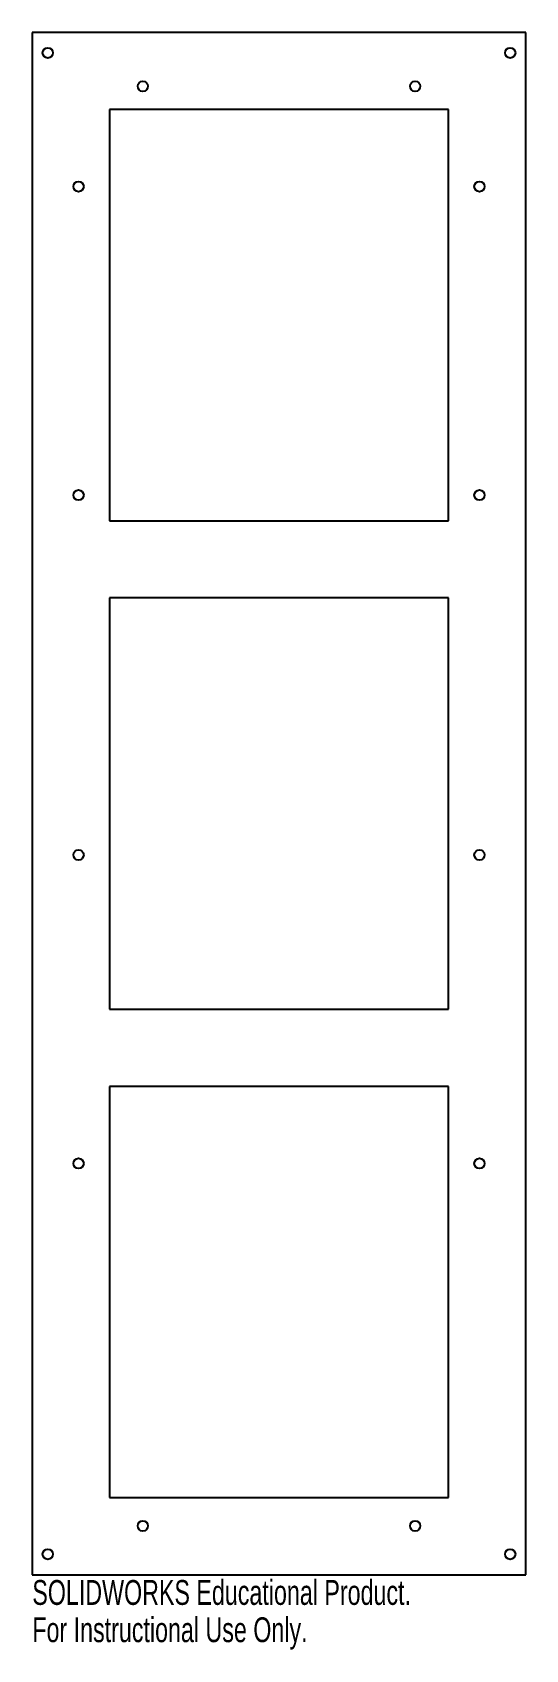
# Model space of a CAD drawing. Header units: millimetres. Extents: x -48 to 48, y -159 to 156.
import ezdxf

# ---------------------------------------------------------------- set-up
doc = ezdxf.new("R2010")
doc.units = ezdxf.units.MM
doc.styles.add('SLDTEXTSTYLE0', font='TXT', dxfattribs={"width": 0.7})

msp = doc.modelspace()

# ---------------------------------------------------------------- linework, layer by layer
at = {"color": 7, "linetype": 'Continuous', "lineweight": 25}
for p, q in [((-48, 156), (-48, -144)), ((48, 156), (-48, 156)), ((48, -144), (48, 156)), ((-33, 141), (-33, 61)), ((33, 141), (-33, 141)), ((33, 61), (33, 141)), ((-33, 61), (33, 61)), ((33, 46), (-33, 46)), ((-33, 46), (-33, -34)), ((33, -34), (33, 46)), ((-33, -34), (33, -34)), ((33, -49), (-33, -49)), ((-33, -49), (-33, -129)), ((33, -129), (33, -49)), ((-33, -129), (33, -129)), ((-48, -144), (48, -144))]:
    msp.add_line(p, q, dxfattribs=at)
for centre in [(-45, 152), (45, 152), (-26.5, 145.5), (26.5, 145.5), (-39, 126), (39, 126), (-39, 66), (39, 66), (-39, -4), (39, -4), (-39, -64), (39, -64), (-26.5, -134.5), (26.5, -134.5), (-45, -140), (45, -140)]:
    msp.add_circle(centre, 1, dxfattribs=at)

# ---------------------------------------------------------------- texts
at = {"color": 7, "linetype": 'Continuous', "char_height": 4.8336, "attachment_point": 1, "style": 'SLDTEXTSTYLE0'}
for s, insert in [('SOLIDWORKS Educational Product.', (-48, -145.02)), ('For Instructional Use Only.', (-48, -152.27))]:
    msp.add_mtext(s, dxfattribs=dict(at, insert=insert))

doc.saveas('drawing.dxf')
